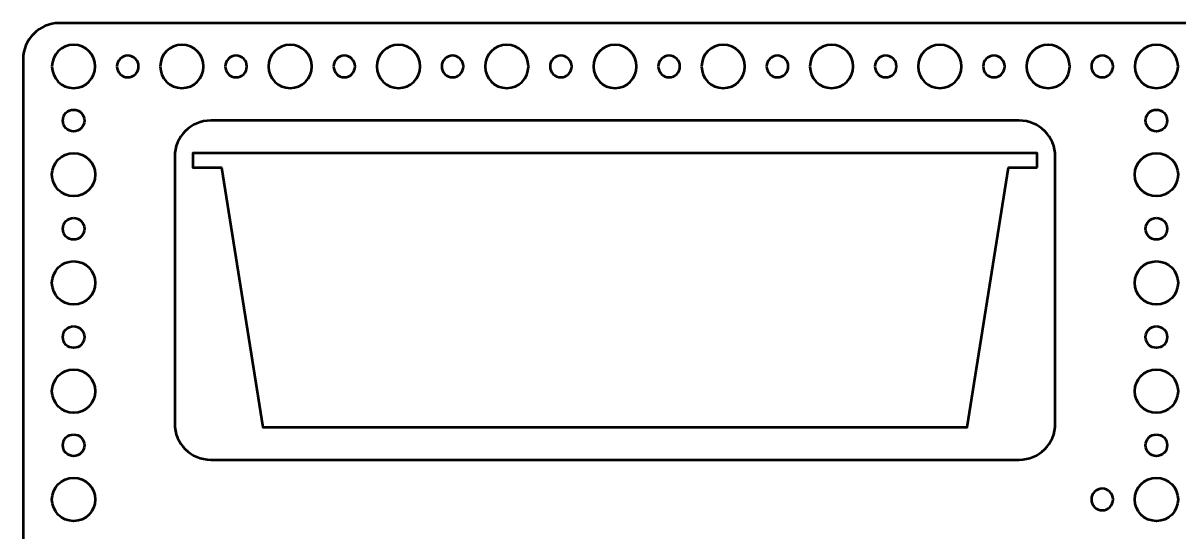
# Model space of a CAD drawing. Header units: centimetres. Extents: x -15.7 to 15.7, y -15.7 to 15.7.
# Drawn here: x -15.7 to 0.31, y 8.65 to 15.7 of the extents above; entities that cross this region are included whole.
import ezdxf

# ---------------------------------------------------------------- set-up
doc = ezdxf.new("R2010")
doc.units = ezdxf.units.CM
doc.header["$MEASUREMENT"] = 0
doc.layers.add('Layer 1', color=7, linetype='Continuous')

msp = doc.modelspace()

# ---------------------------------------------------------------- linework, layer by layer
at = {"layer": 'Layer 1', "lineweight": 53}
for centre, major_axis in [((-15, 14.35), (0, 0.15)), ((0, 14.35), (0, 0.15)), ((-14.99999, 13.59999), (0, 0.30001)), ((0.00001, 13.59999), (0, 0.30001)), ((-15, 12.85), (0, 0.15)), ((0, 12.85), (0, 0.15)), ((-14.99999, 12.09999), (0, 0.30001)), ((0.00001, 12.09999), (0, 0.30001)), ((-15, 11.35), (0, 0.15)), ((0, 11.35), (0, 0.15)), ((-14.99999, 10.59999), (0, 0.30001)), ((0.00001, 10.59999), (0, 0.30001)), ((-15, 9.85), (0, 0.15)), ((0, 9.85), (0, 0.15)), ((-14.99999, 9.09999), (0, 0.30001)), ((0.00001, 9.09999), (0, 0.30001))]:
    msp.add_ellipse(centre, major_axis=major_axis, ratio=1, dxfattribs=at)
for points, knots in [([(-15.7, -15.2), (-15.7, -15.2), (-15.7, 15.2), (-15.7, 15.2), (-15.7, 15.2), (-15.7, 15.47614), (-15.47614, 15.7), (-15.2, 15.7), (-15.2, 15.7), (-15.2, 15.7), (15.2, 15.7), (15.2, 15.7), (15.2, 15.7), (15.47614, 15.7), (15.7, 15.47614), (15.7, 15.2), (15.7, 15.2), (15.7, 15.2), (15.7, -15.2), (15.7, -15.2), (15.7, -15.2), (15.7, -15.47614), (15.47614, -15.7), (15.2, -15.7), (15.2, -15.7), (15.2, -15.7), (-15.2, -15.7), (-15.2, -15.7), (-15.2, -15.7), (-15.47614, -15.7), (-15.7, -15.47614), (-15.7, -15.2)], [0, 0, 0, 0, 0.11111111, 0.11111111, 0.11111111, 0.11111111, 0.22222222, 0.22222222, 0.22222222, 0.22222222, 0.33333333, 0.33333333, 0.33333333, 0.33333333, 0.44444444, 0.44444444, 0.44444444, 0.44444444, 0.55555556, 0.55555556, 0.55555556, 0.55555556, 0.66666667, 0.66666667, 0.66666667, 0.66666667, 0.77777778, 0.77777778, 0.77777778, 0.77777778, 1, 1, 1, 1]), ([(-15.3, 15.1), (-15.3, 15.26569), (-15.16569, 15.4), (-15, 15.4), (-15, 15.4), (-14.83431, 15.4), (-14.7, 15.26569), (-14.7, 15.1), (-14.7, 15.1), (-14.7, 14.93431), (-14.83431, 14.8), (-15, 14.8), (-15, 14.8), (-15.16569, 14.8), (-15.3, 14.93431), (-15.3, 15.1)], [0, 0, 0, 0, 0.2, 0.2, 0.2, 0.2, 0.4, 0.4, 0.4, 0.4, 0.6, 0.6, 0.6, 0.6, 1, 1, 1, 1]), ([(-13.8, 15.1), (-13.8, 15.26569), (-13.66569, 15.4), (-13.5, 15.4), (-13.5, 15.4), (-13.33431, 15.4), (-13.2, 15.26569), (-13.2, 15.1), (-13.2, 15.1), (-13.2, 14.93431), (-13.33431, 14.8), (-13.5, 14.8), (-13.5, 14.8), (-13.66569, 14.8), (-13.8, 14.93431), (-13.8, 15.1)], [0, 0, 0, 0, 0.2, 0.2, 0.2, 0.2, 0.4, 0.4, 0.4, 0.4, 0.6, 0.6, 0.6, 0.6, 1, 1, 1, 1]), ([(-12.3, 15.1), (-12.3, 15.26569), (-12.16569, 15.4), (-12, 15.4), (-12, 15.4), (-11.83431, 15.4), (-11.7, 15.26569), (-11.7, 15.1), (-11.7, 15.1), (-11.7, 14.93431), (-11.83431, 14.8), (-12, 14.8), (-12, 14.8), (-12.16569, 14.8), (-12.3, 14.93431), (-12.3, 15.1)], [0, 0, 0, 0, 0.2, 0.2, 0.2, 0.2, 0.4, 0.4, 0.4, 0.4, 0.6, 0.6, 0.6, 0.6, 1, 1, 1, 1]), ([(-10.8, 15.1), (-10.8, 15.26569), (-10.66569, 15.4), (-10.5, 15.4), (-10.5, 15.4), (-10.33431, 15.4), (-10.2, 15.26569), (-10.2, 15.1), (-10.2, 15.1), (-10.2, 14.93431), (-10.33431, 14.8), (-10.5, 14.8), (-10.5, 14.8), (-10.66569, 14.8), (-10.8, 14.93431), (-10.8, 15.1)], [0, 0, 0, 0, 0.2, 0.2, 0.2, 0.2, 0.4, 0.4, 0.4, 0.4, 0.6, 0.6, 0.6, 0.6, 1, 1, 1, 1]), ([(-9.3, 15.1), (-9.3, 15.26569), (-9.16569, 15.4), (-9, 15.4), (-9, 15.4), (-8.83431, 15.4), (-8.7, 15.26569), (-8.7, 15.1), (-8.7, 15.1), (-8.7, 14.93431), (-8.83431, 14.8), (-9, 14.8), (-9, 14.8), (-9.16569, 14.8), (-9.3, 14.93431), (-9.3, 15.1)], [0, 0, 0, 0, 0.2, 0.2, 0.2, 0.2, 0.4, 0.4, 0.4, 0.4, 0.6, 0.6, 0.6, 0.6, 1, 1, 1, 1]), ([(-7.8, 15.1), (-7.8, 15.26569), (-7.66569, 15.4), (-7.5, 15.4), (-7.5, 15.4), (-7.33431, 15.4), (-7.2, 15.26569), (-7.2, 15.1), (-7.2, 15.1), (-7.2, 14.93431), (-7.33431, 14.8), (-7.5, 14.8), (-7.5, 14.8), (-7.66569, 14.8), (-7.8, 14.93431), (-7.8, 15.1)], [0, 0, 0, 0, 0.2, 0.2, 0.2, 0.2, 0.4, 0.4, 0.4, 0.4, 0.6, 0.6, 0.6, 0.6, 1, 1, 1, 1]), ([(-6.3, 15.1), (-6.3, 15.26569), (-6.16569, 15.4), (-6, 15.4), (-6, 15.4), (-5.83431, 15.4), (-5.7, 15.26569), (-5.7, 15.1), (-5.7, 15.1), (-5.7, 14.93431), (-5.83431, 14.8), (-6, 14.8), (-6, 14.8), (-6.16569, 14.8), (-6.3, 14.93431), (-6.3, 15.1)], [0, 0, 0, 0, 0.2, 0.2, 0.2, 0.2, 0.4, 0.4, 0.4, 0.4, 0.6, 0.6, 0.6, 0.6, 1, 1, 1, 1]), ([(-4.8, 15.1), (-4.8, 15.26569), (-4.66569, 15.4), (-4.5, 15.4), (-4.5, 15.4), (-4.33431, 15.4), (-4.2, 15.26569), (-4.2, 15.1), (-4.2, 15.1), (-4.2, 14.93431), (-4.33431, 14.8), (-4.5, 14.8), (-4.5, 14.8), (-4.66569, 14.8), (-4.8, 14.93431), (-4.8, 15.1)], [0, 0, 0, 0, 0.2, 0.2, 0.2, 0.2, 0.4, 0.4, 0.4, 0.4, 0.6, 0.6, 0.6, 0.6, 1, 1, 1, 1]), ([(-3.3, 15.1), (-3.3, 15.26569), (-3.16569, 15.4), (-3, 15.4), (-3, 15.4), (-2.83431, 15.4), (-2.7, 15.26569), (-2.7, 15.1), (-2.7, 15.1), (-2.7, 14.93431), (-2.83431, 14.8), (-3, 14.8), (-3, 14.8), (-3.16569, 14.8), (-3.3, 14.93431), (-3.3, 15.1)], [0, 0, 0, 0, 0.2, 0.2, 0.2, 0.2, 0.4, 0.4, 0.4, 0.4, 0.6, 0.6, 0.6, 0.6, 1, 1, 1, 1]), ([(-1.8, 15.1), (-1.8, 15.26569), (-1.66569, 15.4), (-1.5, 15.4), (-1.5, 15.4), (-1.33431, 15.4), (-1.2, 15.26569), (-1.2, 15.1), (-1.2, 15.1), (-1.2, 14.93431), (-1.33431, 14.8), (-1.5, 14.8), (-1.5, 14.8), (-1.66569, 14.8), (-1.8, 14.93431), (-1.8, 15.1)], [0, 0, 0, 0, 0.2, 0.2, 0.2, 0.2, 0.4, 0.4, 0.4, 0.4, 0.6, 0.6, 0.6, 0.6, 1, 1, 1, 1]), ([(-0.3, 15.1), (-0.3, 15.26569), (-0.16569, 15.4), (0, 15.4), (0, 15.4), (0.16569, 15.4), (0.3, 15.26569), (0.3, 15.1), (0.3, 15.1), (0.3, 14.93431), (0.16569, 14.8), (0, 14.8), (0, 14.8), (-0.16569, 14.8), (-0.3, 14.93431), (-0.3, 15.1)], [0, 0, 0, 0, 0.2, 0.2, 0.2, 0.2, 0.4, 0.4, 0.4, 0.4, 0.6, 0.6, 0.6, 0.6, 1, 1, 1, 1]), ([(-14.4, 15.1), (-14.4, 15.18284), (-14.33284, 15.25), (-14.25, 15.25), (-14.25, 15.25), (-14.16716, 15.25), (-14.1, 15.18284), (-14.1, 15.1), (-14.1, 15.1), (-14.1, 15.01716), (-14.16716, 14.95), (-14.25, 14.95), (-14.25, 14.95), (-14.33284, 14.95), (-14.4, 15.01716), (-14.4, 15.1)], [0, 0, 0, 0, 0.2, 0.2, 0.2, 0.2, 0.4, 0.4, 0.4, 0.4, 0.6, 0.6, 0.6, 0.6, 1, 1, 1, 1]), ([(-12.9, 15.1), (-12.9, 15.18284), (-12.83284, 15.25), (-12.75, 15.25), (-12.75, 15.25), (-12.66716, 15.25), (-12.6, 15.18284), (-12.6, 15.1), (-12.6, 15.1), (-12.6, 15.01716), (-12.66716, 14.95), (-12.75, 14.95), (-12.75, 14.95), (-12.83284, 14.95), (-12.9, 15.01716), (-12.9, 15.1)], [0, 0, 0, 0, 0.2, 0.2, 0.2, 0.2, 0.4, 0.4, 0.4, 0.4, 0.6, 0.6, 0.6, 0.6, 1, 1, 1, 1]), ([(-11.4, 15.1), (-11.4, 15.18284), (-11.33284, 15.25), (-11.25, 15.25), (-11.25, 15.25), (-11.16716, 15.25), (-11.1, 15.18284), (-11.1, 15.1), (-11.1, 15.1), (-11.1, 15.01716), (-11.16716, 14.95), (-11.25, 14.95), (-11.25, 14.95), (-11.33284, 14.95), (-11.4, 15.01716), (-11.4, 15.1)], [0, 0, 0, 0, 0.2, 0.2, 0.2, 0.2, 0.4, 0.4, 0.4, 0.4, 0.6, 0.6, 0.6, 0.6, 1, 1, 1, 1]), ([(-9.9, 15.1), (-9.9, 15.18284), (-9.83284, 15.25), (-9.75, 15.25), (-9.75, 15.25), (-9.66716, 15.25), (-9.6, 15.18284), (-9.6, 15.1), (-9.6, 15.1), (-9.6, 15.01716), (-9.66716, 14.95), (-9.75, 14.95), (-9.75, 14.95), (-9.83284, 14.95), (-9.9, 15.01716), (-9.9, 15.1)], [0, 0, 0, 0, 0.2, 0.2, 0.2, 0.2, 0.4, 0.4, 0.4, 0.4, 0.6, 0.6, 0.6, 0.6, 1, 1, 1, 1]), ([(-8.4, 15.1), (-8.4, 15.18284), (-8.33284, 15.25), (-8.25, 15.25), (-8.25, 15.25), (-8.16716, 15.25), (-8.1, 15.18284), (-8.1, 15.1), (-8.1, 15.1), (-8.1, 15.01716), (-8.16716, 14.95), (-8.25, 14.95), (-8.25, 14.95), (-8.33284, 14.95), (-8.4, 15.01716), (-8.4, 15.1)], [0, 0, 0, 0, 0.2, 0.2, 0.2, 0.2, 0.4, 0.4, 0.4, 0.4, 0.6, 0.6, 0.6, 0.6, 1, 1, 1, 1]), ([(-6.9, 15.1), (-6.9, 15.18284), (-6.83284, 15.25), (-6.75, 15.25), (-6.75, 15.25), (-6.66716, 15.25), (-6.6, 15.18284), (-6.6, 15.1), (-6.6, 15.1), (-6.6, 15.01716), (-6.66716, 14.95), (-6.75, 14.95), (-6.75, 14.95), (-6.83284, 14.95), (-6.9, 15.01716), (-6.9, 15.1)], [0, 0, 0, 0, 0.2, 0.2, 0.2, 0.2, 0.4, 0.4, 0.4, 0.4, 0.6, 0.6, 0.6, 0.6, 1, 1, 1, 1]), ([(-5.4, 15.1), (-5.4, 15.18284), (-5.33284, 15.25), (-5.25, 15.25), (-5.25, 15.25), (-5.16716, 15.25), (-5.1, 15.18284), (-5.1, 15.1), (-5.1, 15.1), (-5.1, 15.01716), (-5.16716, 14.95), (-5.25, 14.95), (-5.25, 14.95), (-5.33284, 14.95), (-5.4, 15.01716), (-5.4, 15.1)], [0, 0, 0, 0, 0.2, 0.2, 0.2, 0.2, 0.4, 0.4, 0.4, 0.4, 0.6, 0.6, 0.6, 0.6, 1, 1, 1, 1]), ([(-3.9, 15.1), (-3.9, 15.18284), (-3.83284, 15.25), (-3.75, 15.25), (-3.75, 15.25), (-3.66716, 15.25), (-3.6, 15.18284), (-3.6, 15.1), (-3.6, 15.1), (-3.6, 15.01716), (-3.66716, 14.95), (-3.75, 14.95), (-3.75, 14.95), (-3.83284, 14.95), (-3.9, 15.01716), (-3.9, 15.1)], [0, 0, 0, 0, 0.2, 0.2, 0.2, 0.2, 0.4, 0.4, 0.4, 0.4, 0.6, 0.6, 0.6, 0.6, 1, 1, 1, 1]), ([(-2.4, 15.1), (-2.4, 15.18284), (-2.33284, 15.25), (-2.25, 15.25), (-2.25, 15.25), (-2.16716, 15.25), (-2.1, 15.18284), (-2.1, 15.1), (-2.1, 15.1), (-2.1, 15.01716), (-2.16716, 14.95), (-2.25, 14.95), (-2.25, 14.95), (-2.33284, 14.95), (-2.4, 15.01716), (-2.4, 15.1)], [0, 0, 0, 0, 0.2, 0.2, 0.2, 0.2, 0.4, 0.4, 0.4, 0.4, 0.6, 0.6, 0.6, 0.6, 1, 1, 1, 1]), ([(-0.9, 15.1), (-0.9, 15.18284), (-0.83284, 15.25), (-0.75, 15.25), (-0.75, 15.25), (-0.66716, 15.25), (-0.6, 15.18284), (-0.6, 15.1), (-0.6, 15.1), (-0.6, 15.01716), (-0.66716, 14.95), (-0.75, 14.95), (-0.75, 14.95), (-0.83284, 14.95), (-0.9, 15.01716), (-0.9, 15.1)], [0, 0, 0, 0, 0.2, 0.2, 0.2, 0.2, 0.4, 0.4, 0.4, 0.4, 0.6, 0.6, 0.6, 0.6, 1, 1, 1, 1]), ([(-13.6, 10.15), (-13.6, 10.15), (-13.6, 13.85), (-13.6, 13.85), (-13.6, 13.85), (-13.6, 14.12614), (-13.37614, 14.35), (-13.1, 14.35), (-13.1, 14.35), (-13.1, 14.35), (-1.9, 14.35), (-1.9, 14.35), (-1.9, 14.35), (-1.62386, 14.35), (-1.4, 14.12614), (-1.4, 13.85), (-1.4, 13.85), (-1.4, 13.85), (-1.4, 10.15), (-1.4, 10.15), (-1.4, 10.15), (-1.4, 9.87386), (-1.62386, 9.65), (-1.9, 9.65), (-1.9, 9.65), (-1.9, 9.65), (-13.1, 9.65), (-13.1, 9.65), (-13.1, 9.65), (-13.37614, 9.65), (-13.6, 9.87386), (-13.6, 10.15)], [0, 0, 0, 0, 0.11111111, 0.11111111, 0.11111111, 0.11111111, 0.22222222, 0.22222222, 0.22222222, 0.22222222, 0.33333333, 0.33333333, 0.33333333, 0.33333333, 0.44444444, 0.44444444, 0.44444444, 0.44444444, 0.55555556, 0.55555556, 0.55555556, 0.55555556, 0.66666667, 0.66666667, 0.66666667, 0.66666667, 0.77777778, 0.77777778, 0.77777778, 0.77777778, 1, 1, 1, 1]), ([(-0.9, 9.1), (-0.9, 9.18284), (-0.83284, 9.25), (-0.75, 9.25), (-0.75, 9.25), (-0.66716, 9.25), (-0.6, 9.18284), (-0.6, 9.1), (-0.6, 9.1), (-0.6, 9.01716), (-0.66716, 8.95), (-0.75, 8.95), (-0.75, 8.95), (-0.83284, 8.95), (-0.9, 9.01716), (-0.9, 9.1)], [0, 0, 0, 0, 0.2, 0.2, 0.2, 0.2, 0.4, 0.4, 0.4, 0.4, 0.6, 0.6, 0.6, 0.6, 1, 1, 1, 1])]:
    msp.add_open_spline(points, degree=3, knots=knots, dxfattribs=at)
at = {"layer": 'Layer 1', "color": 4, "lineweight": 53}
msp.add_open_spline([(-1.65, 13.7), (-1.65, 13.7), (-2.05, 13.7), (-2.05, 13.7), (-2.05, 13.7), (-2.05, 13.7), (-2.62143, 10.1), (-2.62143, 10.1), (-2.62143, 10.1), (-2.62143, 10.1), (-12.37857, 10.1), (-12.37857, 10.1), (-12.37857, 10.1), (-12.37857, 10.1), (-12.95, 13.7), (-12.95, 13.7), (-12.95, 13.7), (-12.95, 13.7), (-13.35, 13.7), (-13.35, 13.7), (-13.35, 13.7), (-13.35, 13.7), (-13.35, 13.9), (-13.35, 13.9), (-13.35, 13.9), (-13.35, 13.9), (-1.65, 13.9), (-1.65, 13.9), (-1.65, 13.9), (-1.65, 13.9), (-1.65, 13.7), (-1.65, 13.7)], degree=3, knots=[0, 0, 0, 0, 0.11111111, 0.11111111, 0.11111111, 0.11111111, 0.22222222, 0.22222222, 0.22222222, 0.22222222, 0.33333333, 0.33333333, 0.33333333, 0.33333333, 0.44444444, 0.44444444, 0.44444444, 0.44444444, 0.55555556, 0.55555556, 0.55555556, 0.55555556, 0.66666667, 0.66666667, 0.66666667, 0.66666667, 0.77777778, 0.77777778, 0.77777778, 0.77777778, 1, 1, 1, 1], dxfattribs=at)

doc.saveas('drawing.dxf')
